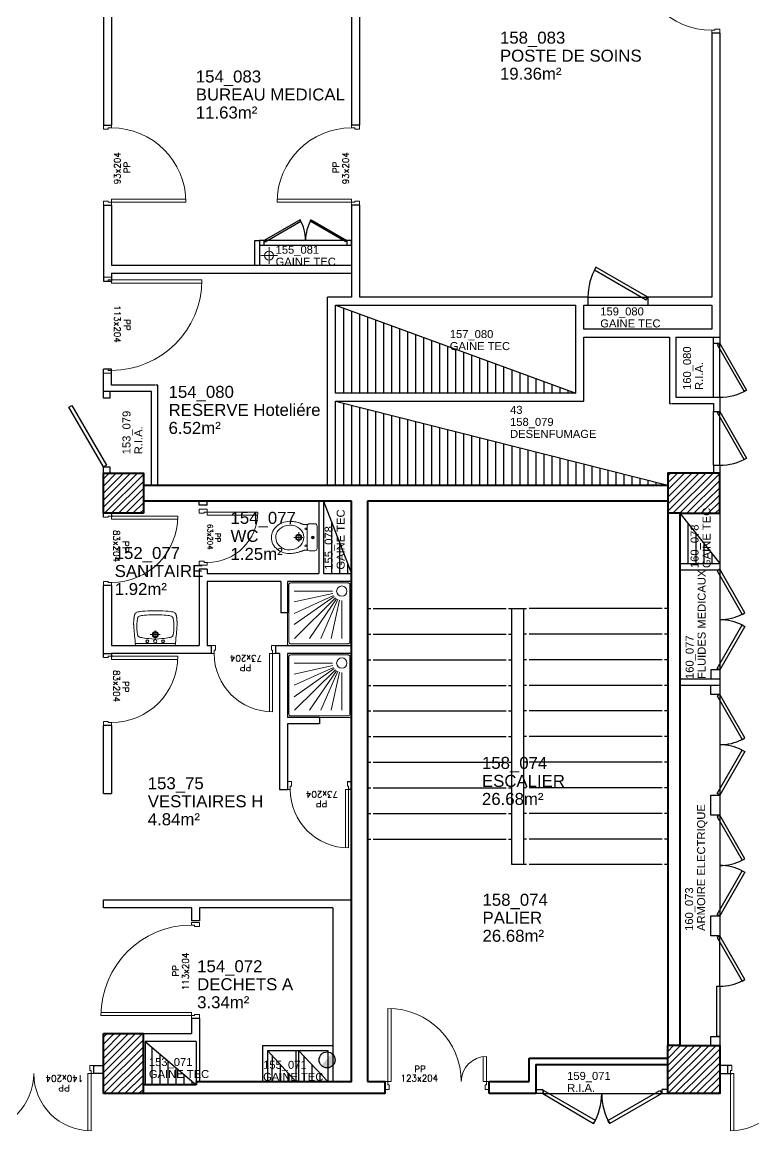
# Model space of a CAD drawing. Header units: millimetres. Extents: x -11 to 211, y -5 to 120.
# Drawn here: x 151.33 to 160.48, y 70.18 to 84.03 of the extents above; entities that cross this region are included whole.
import ezdxf
from ezdxf.enums import TextEntityAlignment as Align

# ---------------------------------------------------------------- set-up
doc = ezdxf.new("R2010")
doc.units = ezdxf.units.MM
doc.header["$LTSCALE"] = 0.1
doc.header["$MEASUREMENT"] = 0
doc.linetypes.add('CONTINU', pattern=[0])
doc.layers.get('0').update_dxf_attribs({"linetype": 'CONTINUOUS'})
for name, color, linetype in [('011 S1', 1, 'CONTINUOUS'), ('150 Chute Eaux Usées -Eaux Vannes', 7, 'CONTINUOUS'), ('A_ACCÈS', 7, 'CONTINUOUS'), ('A_AGENC', 204, 'CONTINUOUS'), ('A_EQMP', 142, 'CONTINUOUS'), ('A_Etiqu_Gaine', 8, 'CONTINUOUS'), ('A_Etiqu_Gaine_ancien', 8, 'CONTINUOUS'), ('A_Etiqu_Gaine_code', 8, 'CONTINUOUS'), ('A_Etiqu_Local', 8, 'CONTINUOUS'), ('A_HACH_STRUC', 7, 'CONTINUOUS'), ('A_MUR_CLOIS', 7, 'CONTINU')]:
    doc.layers.add(name, color=color, linetype=linetype)
for name, color, linetype, lineweight in [('A_MURS_STRU', 7, 'CONTINU', 40), ('A_PORTE', 8, 'CONTINU', 0), ('A_SANI', 5, 'CONTINU', 0)]:
    doc.layers.add(name, color=color, linetype=linetype, lineweight=lineweight)
doc.styles.add('Attribut', font='arial.ttf')
doc.styles.add('ROMANS8', font='romans8', dxfattribs={"height": 10})

# ---------------------------------------------------------------- blocks, each defined once
blk = doc.blocks.new('A_Etiqu_Local')
at = {"style": 'Attribut', "flags": 1}
for tag, p in [('CODE_HOPITAL', (-0.446, 1.632)), ('CODE_SITE', (-0.446, 1.407)), ('CODE_BATIMENT', (-0.446, 1.182)), ('CODE_SECTEUR', (-0.446, 0.957)), ('CODE_ETAGE', (-0.446, 0.732)), ('NOM_NORMALISE', (-0.446, -0.843)), ('SECTEUR_ACTIVITE', (-0.446, -1.068)), ('SOUS_SECTEUR_ACTIVITE', (-0.446, -1.293)), ('VOLUME', (-0.446, -1.518)), ('SERVICE', (-0.446, -1.743)), ('CODE_UG', (-0.446, -1.968)), ('CODE_UA', (-0.446, -2.193)), ('CODE_POLE', (-0.446, -2.418)), ('OCCUPANT_EXTERNE', (-0.446, -2.643)), ('DISPONIBILITE', (-0.446, -2.868)), ('ACCES_HANDICAPES', (-0.446, -3.093)), ('NATURE_SOL', (-0.446, -3.318)), ('RISQUE_LABORATOIRE', (-0.446, -3.543)), ('AMIANTE', (-0.446, -3.768))]:
    blk.add_attdef(tag, p, '', height=0.15, dxfattribs=at)
at = {"layer": 'A_Etiqu_Local', "style": 'Attribut'}
for tag, p in [('CODE_PIECE', (-0.446, 0.282)), ('NOM_USAGE', (-0.446, 0.057)), ('SURFACE', (-0.446, -0.168))]:
    blk.add_attdef(tag, p, '', height=0.15, dxfattribs=at)
blk = doc.blocks.new('A_Etiqu_Gaine')
at = {"style": 'Attribut', "flags": 1}
for tag, p in [('CODE_HOPITAL', (-0.432, 0.865)), ('CODE_SITE', (-0.432, 0.715)), ('CODE_BATIMENT', (-0.432, 0.565)), ('CODE_SECTEUR', (-0.432, 0.415)), ('CODE_ETAGE', (-0.432, 0.265)), ('NOM_NORMALISE', (-0.432, -0.335)), ('SECTEUR_ACTIVITE', (-0.432, -0.485)), ('SOUS_SECTEUR_ACTIVITE', (-0.432, -0.635)), ('SURFACE', (-0.432, -0.785)), ('CODE_UG', (-0.432, -0.935)), ('CODE_POLE', (-0.432, -1.085)), ('AMIANTE', (-0.432, -1.235))]:
    blk.add_attdef(tag, p, '', height=0.1, dxfattribs=at)
at = {"layer": 'A_Etiqu_Gaine', "style": 'Attribut'}
blk.add_attdef('NOM_USAGE', (-0.432, -0.185), '', height=0.1, dxfattribs=at)
at = {"layer": 'A_Etiqu_Gaine_ancien', "style": 'Attribut'}
blk.add_attdef('CODE_PIECE_ANCIEN', (-0.432, 0.115), '', height=0.1, dxfattribs=at)
at = {"layer": 'A_Etiqu_Gaine_code', "style": 'Attribut'}
blk.add_attdef('CODE_PIECE', (-0.432, -0.035), '', height=0.1, dxfattribs=at)
blk = doc.blocks.new('BROCA3-G161')
at = {"layer": 'A_SANI', "linetype": 'Continuous'}
for points in [[(8.05018, 30.879095), (8.006218, 30.882061), (7.968984, 30.88499), (7.937865, 30.887901), (7.912252, 30.890812), (7.891534, 30.893743), (7.875098, 30.896712), (7.862335, 30.89974), (7.852633, 30.902845), (7.845381, 30.906046), (7.839968, 30.909362), (7.839968, 30.909362), (7.837767, 30.911074), (7.835843, 30.912845), (7.834166, 30.914704), (7.832704, 30.916678), (7.831427, 30.918792), (7.830305, 30.921073), (7.829308, 30.92355), (7.828404, 30.926248), (7.827564, 30.929194), (7.826757, 30.932415), (7.826757, 30.932415), (7.825166, 30.939728), (7.82361, 30.948098), (7.822114, 30.957372), (7.820703, 30.967399), (7.819402, 30.978027), (7.818236, 30.989105), (7.817228, 31.00048), (7.816405, 31.012003), (7.81579, 31.02352), (7.815409, 31.03488)], [(8.046824, 30.879095), (8.090782, 30.882061), (8.128014, 30.88499), (8.159131, 30.887901), (8.184743, 30.890812), (8.205462, 30.893743), (8.221898, 30.896712), (8.234662, 30.89974), (8.244365, 30.902845), (8.251617, 30.906046), (8.257031, 30.909362), (8.257031, 30.909362), (8.259231, 30.911074), (8.261154, 30.912845), (8.262831, 30.914704), (8.264293, 30.916678), (8.265569, 30.918792), (8.26669, 30.921073), (8.267687, 30.92355), (8.26859, 30.926248), (8.269429, 30.929194), (8.270236, 30.932415), (8.270236, 30.932415), (8.271826, 30.939726), (8.273381, 30.948081), (8.274875, 30.957313), (8.276283, 30.967259), (8.277581, 30.977754), (8.278743, 30.988633), (8.279745, 30.999732), (8.280561, 31.010885), (8.281165, 31.021929), (8.281534, 31.032698)]]:
    blk.add_lwpolyline(points, dxfattribs=at)
blk = doc.blocks.new('BROCA3-G162')
at = {"layer": 'A_SANI', "linetype": 'Continuous'}
for points in [[(8.05018, 31.181126), (8.006218, 31.180733), (7.968984, 31.179865), (7.937865, 31.178559), (7.912252, 31.176854), (7.891534, 31.174787), (7.875098, 31.172396), (7.862335, 31.169719), (7.852633, 31.166794), (7.845381, 31.163659), (7.839968, 31.160352), (7.839968, 31.160352), (7.837767, 31.158641), (7.835843, 31.156869), (7.834166, 31.155011), (7.832704, 31.153038), (7.831427, 31.150924), (7.830305, 31.148642), (7.829308, 31.146166), (7.828404, 31.143469), (7.827564, 31.140523), (7.826757, 31.137302), (7.826757, 31.137302), (7.825166, 31.129988), (7.82361, 31.121619), (7.822114, 31.112344), (7.820703, 31.102317), (7.819402, 31.091688), (7.818236, 31.08061), (7.817228, 31.069234), (7.816405, 31.057711), (7.81579, 31.046194), (7.815409, 31.034834)], [(8.046824, 31.181126), (8.090782, 31.180733), (8.128014, 31.179865), (8.159131, 31.178559), (8.184743, 31.176854), (8.205462, 31.174787), (8.221898, 31.172396), (8.234662, 31.169719), (8.244365, 31.166794), (8.251617, 31.163659), (8.257031, 31.160352), (8.257031, 31.160352), (8.259231, 31.158641), (8.261154, 31.156869), (8.262831, 31.155011), (8.264293, 31.153038), (8.265569, 31.150924), (8.26669, 31.148642), (8.267687, 31.146166), (8.26859, 31.143469), (8.269429, 31.140523), (8.270236, 31.137302), (8.270236, 31.137302), (8.271826, 31.129991), (8.273381, 31.121636), (8.274875, 31.112403), (8.276283, 31.102457), (8.277581, 31.091961), (8.278743, 31.081081), (8.279745, 31.069982), (8.280561, 31.058829), (8.281165, 31.047785), (8.281534, 31.037016)]]:
    blk.add_lwpolyline(points, dxfattribs=at)
blk = doc.blocks.new('BROCA3-G160')
at = {"layer": '011 S1'}
for name in ['BROCA3-G162', 'BROCA3-G161']:
    blk.add_blockref(name, (0, 0), dxfattribs=at)
blk = doc.blocks.new('BATI-10')
for p, q in [((0, 0.1), (0, 0)), ((0, 0.1), (0.035, 0.1)), ((0, 0), (0.05, 0)), ((0.035, 0.1), (0.035, 0.06)), ((0.035, 0.06), (0.05, 0.06)), ((0.05, 0.06), (0.05, 0))]:
    blk.add_line(p, q)
blk = doc.blocks.new('P90bt10')
for p, q in [((0.035, 1.03), (0.035, 0.1)), ((0.075, 1.029), (0.075, 0.1)), ((0.035, 0.1), (0.075, 0.1))]:
    blk.add_line(p, q)
blk.add_arc((0.035, 0.1), 0.93, 0, 90)
blk.add_blockref('BATI-10', (0, 0))
at = {"xscale": -1}
blk.add_blockref('BATI-10', (1, 0), dxfattribs=at)
at = {"style": 'ROMANS8'}
for tag, p in [('DEF', (0.47, 0.256)), ('DIM', (0.461, 0.134))]:
    blk.add_attdef(tag, text='', height=0.08, dxfattribs=at).set_placement(p, align=Align.CENTER)
blk = doc.blocks.new('P110bt10')
for p, q in [((0.035, 1.23), (0.035, 0.1)), ((0.075, 1.229), (0.075, 0.1)), ((0.035, 0.1), (0.075, 0.1))]:
    blk.add_line(p, q)
blk.add_arc((0.035, 0.1), 1.13, 0, 90)
blk.add_blockref('BATI-10', (0, 0))
at = {"xscale": -1}
blk.add_blockref('BATI-10', (1.2, 0), dxfattribs=at)
at = {"style": 'ROMANS8'}
for tag, p in [('DEF', (0.595, 0.256)), ('DIM', (0.586, 0.134))]:
    blk.add_attdef(tag, text='', height=0.08, dxfattribs=at).set_placement(p, align=Align.CENTER)
blk = doc.blocks.new('P80bt10')
for p, q in [((0.035, 0.93), (0.035, 0.1)), ((0.075, 0.929), (0.075, 0.1)), ((0, 0.1), (0, 0)), ((0, 0.1), (0.035, 0.1)), ((0, 0), (0.05, 0)), ((0.035, 0.1), (0.075, 0.1)), ((0.035, 0.1), (0.035, 0.06)), ((0.035, 0.06), (0.05, 0.06)), ((0.05, 0.06), (0.05, 0)), ((0.865, 0.06), (0.85, 0.06)), ((0.85, 0.06), (0.85, 0)), ((0.9, 0), (0.85, 0)), ((0.865, 0.1), (0.865, 0.06)), ((0.9, 0.1), (0.865, 0.1)), ((0.9, 0.1), (0.9, 0))]:
    blk.add_line(p, q)
blk.add_arc((0.035, 0.1), 0.83, 0, 90)
at = {"style": 'ROMANS8'}
for tag, p in [('DEF', (0.416, 0.239)), ('DIM', (0.409, 0.124))]:
    blk.add_attdef(tag, text='', height=0.08, dxfattribs=at).set_placement(p, align=Align.CENTER)
blk = doc.blocks.new('P70bt10')
for p, q in [((0.035, 0.83), (0.035, 0.1)), ((0.075, 0.829), (0.075, 0.1)), ((0, 0.1), (0, 0)), ((0, 0.1), (0.035, 0.1)), ((0, 0), (0.05, 0)), ((0.035, 0.1), (0.075, 0.1)), ((0.035, 0.1), (0.035, 0.06)), ((0.035, 0.06), (0.05, 0.06)), ((0.05, 0.06), (0.05, 0)), ((0.75, 0.06), (0.75, 0)), ((0.765, 0.06), (0.75, 0.06)), ((0.8, 0), (0.75, 0)), ((0.8, 0.1), (0.765, 0.1)), ((0.765, 0.1), (0.765, 0.06)), ((0.8, 0.1), (0.8, 0))]:
    blk.add_line(p, q)
blk.add_arc((0.035, 0.1), 0.73, 0, 90)
at = {"style": 'ROMANS8'}
for tag, p in [('DEF', (0.372, 0.239)), ('DIM', (0.367, 0.122))]:
    blk.add_attdef(tag, text='', height=0.08, dxfattribs=at).set_placement(p, align=Align.CENTER)
blk = doc.blocks.new('P60bt10')
for p, q in [((0.035, 0.73), (0.035, 0.1)), ((0.075, 0.729), (0.075, 0.1)), ((0.035, 0.1), (0, 0.1)), ((0, 0), (0, 0.1)), ((0.05, 0), (0, 0)), ((0.035, 0.1), (0.075, 0.1)), ((0.035, 0.06), (0.035, 0.1)), ((0.05, 0.06), (0.035, 0.06)), ((0.05, 0), (0.05, 0.06)), ((0.65, 0), (0.65, 0.06)), ((0.65, 0.06), (0.665, 0.06)), ((0.65, 0), (0.7, 0)), ((0.665, 0.1), (0.7, 0.1)), ((0.665, 0.06), (0.665, 0.1)), ((0.7, 0), (0.7, 0.1))]:
    blk.add_line(p, q)
blk.add_arc((0.035, 0.1), 0.63, 0, 90)
at = {"style": 'ROMANS8'}
for tag, p in [('DIM', (0.343, 0.103)), ('DEF', (0.355, 0.199))]:
    blk.add_attdef(tag, text='', height=0.064, dxfattribs=at).set_placement(p, align=Align.CENTER)
blk = doc.blocks.new('P140bt10')
for p, q in [((0.035, 0.815), (0.035, 0.1)), ((0.075, 0.814), (0.075, 0.1)), ((1.425, 0.814), (1.425, 0.1)), ((1.465, 0.815), (1.465, 0.1)), ((0, 0.1), (0, 0)), ((0, 0.1), (0.035, 0.1)), ((0, 0), (0.05, 0)), ((0.035, 0.1), (0.075, 0.1)), ((0.035, 0.1), (0.035, 0.06)), ((0.035, 0.06), (0.05, 0.06)), ((0.05, 0.06), (0.05, 0)), ((1.465, 0.1), (1.425, 0.1)), ((1.465, 0.06), (1.45, 0.06)), ((1.45, 0.06), (1.45, 0)), ((1.5, 0), (1.45, 0)), ((1.465, 0.1), (1.465, 0.06)), ((1.5, 0.1), (1.465, 0.1)), ((1.5, 0.1), (1.5, 0))]:
    blk.add_line(p, q)
for centre, start, end in [((0.035, 0.1), 0, 90), ((1.465, 0.1), 90, 180)]:
    blk.add_arc(centre, 0.715, start, end)
at = {"style": 'ROMANS8'}
for tag, p in [('DEF', (0.372, 0.239)), ('DIM', (0.367, 0.122))]:
    blk.add_attdef(tag, text='', height=0.08, dxfattribs=at).set_placement(p, align=Align.CENTER)
blk = doc.blocks.new('P120-90bt10')
for p, q in [((0.035, 1.015), (0.035, 0.1)), ((0.075, 1.014), (0.075, 0.1)), ((1.225, 0.412), (1.225, 0.1)), ((1.265, 0.415), (1.265, 0.1)), ((0, 0.1), (0, 0)), ((0, 0.1), (0.035, 0.1)), ((0, 0), (0.05, 0)), ((0.035, 0.1), (0.075, 0.1)), ((0.035, 0.1), (0.035, 0.06)), ((0.035, 0.06), (0.05, 0.06)), ((0.05, 0.06), (0.05, 0)), ((1.225, 0.1), (1.265, 0.1)), ((1.25, 0.06), (1.25, 0)), ((1.265, 0.06), (1.25, 0.06)), ((1.3, 0), (1.25, 0)), ((1.3, 0.1), (1.265, 0.1)), ((1.265, 0.1), (1.265, 0.06)), ((1.3, 0.1), (1.3, 0))]:
    blk.add_line(p, q)
for centre, radius, start, end in [((0.035, 0.1), 0.915, 0, 90), ((1.265, 0.1), 0.315, 90, 180)]:
    blk.add_arc(centre, radius, start, end)
at = {"style": 'ROMANS8'}
for tag, p in [('DEF', (0.435, 0.217)), ('DIM', (0.427, 0.103))]:
    blk.add_attdef(tag, text='', height=0.08, dxfattribs=at).set_placement(p, align=Align.CENTER)

msp = doc.modelspace()

# ---------------------------------------------------------------- hatches: boundary and pattern name
at = {"layer": '150 Chute Eaux Usées -Eaux Vannes', "linetype": 'Continuous'}
msp.add_hatch(color=8, dxfattribs=at).paths.add_polyline_path([(155.073, 70.998, 0.673684), (155.244, 71.067, 0.229561), (155.206, 71.146)])
at = {"layer": 'A_HACH_STRUC'}
h = msp.add_hatch(dxfattribs=at)
h.set_pattern_fill('ANSI31', color=8, scale=0.5, angle=359.76959, style=0)
h.paths.add_polyline_path([(160.05, 113.896), (159.55, 113.896), (159.55, 114.396), (160.05, 114.396)])
h.paths.add_polyline_path([(159.3, 106.696), (159.3, 107.196), (160.05, 107.196), (160.05, 106.696)])
h.paths.add_polyline_path([(167.25, 106.696), (166.75, 106.696), (166.75, 107.196), (167.25, 107.196)])
h.paths.add_polyline_path([(152.85, 77.896), (152.35, 77.896), (152.35, 78.396), (152.85, 78.396)])
h.paths.add_polyline_path([(159.55, 77.896), (159.4, 77.896), (159.4, 78.396), (160.05, 78.396), (160.05, 77.896)], flags=16)
h.paths.add_polyline_path([(174.45, 107.196), (174.45, 106.696), (173.95, 106.696), (173.95, 107.196)])
h.paths.add_polyline_path([(174.45, 99.996), (173.95, 99.996), (173.95, 99.496), (174.45, 99.496)])
h.paths.add_polyline_path([(159.45, 92.396), (159.45, 92.646), (160.2, 92.646), (160.2, 92.396)], flags=17)
h.paths.add_polyline_path([(159.45, 92.396), (159.45, 92.646)], flags=16)
h.paths.add_polyline_path([(159.45, 92.946), (159.45, 92.696)], flags=16)
h.paths.add_polyline_path([(159.45, 92.946), (159.45, 92.696), (160.2, 92.696), (160.2, 92.946)], flags=17)
h.paths.add_polyline_path([(160.05, 85.596), (160.05, 85.096), (159.55, 85.096), (159.55, 85.596)], flags=17)
h.paths.add_polyline_path([(152.85, 85.596), (152.85, 85.096), (152.35, 85.096), (152.35, 85.596)])
h.paths.add_polyline_path([(146, 85.596), (146, 85.096), (145.5, 85.096), (145.5, 85.596)])
h.paths.add_polyline_path([(146, 78.396), (146, 77.896), (145.5, 77.896), (145.5, 78.396)])
edge = h.paths.add_edge_path()
edge.add_line((166.375, 85.397), (166.375, 85.296))
edge.add_line((166.375, 78.197), (166.375, 78.096))
edge.add_line((167.1, 85.222), (167.1, 85.471))
edge.add_line((166.875, 85.096), (166.875, 85.222))
edge.add_line((167.1, 85.222), (166.875, 85.222))
edge.add_line((167.1, 85.471), (166.875, 85.471))
edge.add_line((166.875, 85.596), (166.875, 85.471))
edge.add_line((166.875, 85.096), (166.375, 85.096))
edge.add_line((166.375, 85.096), (166.375, 85.296))
edge.add_line((166.375, 85.397), (166.375, 85.596))
edge.add_line((166.375, 85.596), (166.875, 85.596))
edge.add_line((152.375, 99.622), (152.375, 99.871))
edge.add_line((152.375, 99.622), (152.6, 99.622))
edge.add_line((152.375, 99.871), (152.6, 99.871))
edge.add_line((152.6, 99.996), (152.6, 99.871))
edge.add_line((153.1, 99.796), (153.1, 99.996))
edge.add_line((153.1, 99.996), (152.6, 99.996))
edge.add_line((152.6, 99.496), (152.6, 99.622))
edge.add_line((152.6, 99.496), (153.1, 99.496))
edge.add_line((153.1, 99.496), (153.1, 99.796))
edge.add_line((167.1, 78.022), (167.1, 78.271))
edge.add_line((166.875, 77.896), (166.875, 78.022))
edge.add_line((167.1, 78.022), (166.875, 78.022))
edge.add_line((167.1, 78.271), (166.875, 78.271))
edge.add_line((166.875, 78.396), (166.875, 78.271))
edge.add_line((166.875, 77.896), (166.375, 77.896))
edge.add_line((166.375, 77.896), (166.375, 78.096))
edge.add_line((166.375, 78.197), (166.375, 78.396))
edge.add_line((166.375, 78.396), (166.875, 78.396))
h = msp.add_hatch(dxfattribs=at)
h.set_pattern_fill('ANSI31', color=8, scale=0.5, angle=359.7696, style=0)
h.set_pattern_definition([(44.7696, (152.349856, 70.64618), (-0.044016, 0.0443715), [])])
h.paths.add_polyline_path([(152.85, 71.396), (152.35, 71.396), (152.35, 70.646), (152.85, 70.646)])
h = msp.add_hatch(dxfattribs=at)
h.set_pattern_fill('ANSI31', color=8, scale=0.5, angle=359.7696, style=0)
h.set_pattern_definition([(44.7696, (159.399874, 70.64618), (-0.044016, 0.0443715), [])])
h.paths.add_polyline_path([(160.05, 71.246), (159.937, 71.246), (159.55, 71.246), (159.4, 71.246), (159.4, 71.074), (159.4, 70.696), (159.4, 70.696), (159.4, 70.646), (160.05, 70.646)])

# ---------------------------------------------------------------- linework, layer by layer
at = {"layer": '150 Chute Eaux Usées -Eaux Vannes', "color": 8, "linetype": 'Continuous'}
msp.add_circle((155.144, 71.067), 0.1, dxfattribs=at)
at = {"layer": 'A_ACCÈS', "color": 8, "linetype": 'Continuous'}
for p, q in [((155.65, 76.706), (155.69, 76.706)), ((155.72, 76.706), (157.382, 76.706)), ((157.412, 76.706), (157.637, 76.706)), ((159.33, 76.706), (157.667, 76.706)), ((159.4, 76.706), (159.36, 76.706)), ((155.65, 76.386), (155.69, 76.386)), ((155.72, 76.386), (157.382, 76.386)), ((157.412, 76.386), (157.452, 76.386)), ((157.637, 76.386), (157.597, 76.386)), ((159.33, 76.386), (157.667, 76.386)), ((159.4, 76.386), (159.36, 76.386)), ((155.65, 76.066), (155.69, 76.066)), ((155.72, 76.066), (157.382, 76.066)), ((157.412, 76.066), (157.452, 76.066)), ((157.637, 76.066), (157.597, 76.066)), ((159.33, 76.066), (157.667, 76.066)), ((159.4, 76.066), (159.36, 76.066)), ((155.65, 75.746), (155.69, 75.746)), ((155.72, 75.746), (157.382, 75.746)), ((157.412, 75.746), (157.452, 75.746)), ((157.637, 75.746), (157.597, 75.746)), ((159.33, 75.746), (157.667, 75.746)), ((159.4, 75.746), (159.36, 75.746)), ((155.652, 75.427), (155.69, 75.427)), ((155.72, 75.427), (157.382, 75.427)), ((157.412, 75.427), (157.452, 75.427)), ((157.637, 75.427), (157.597, 75.427)), ((159.33, 75.427), (157.667, 75.427)), ((159.4, 75.427), (159.36, 75.427)), ((155.65, 75.107), (155.69, 75.107)), ((155.72, 75.107), (157.382, 75.107)), ((157.412, 75.107), (157.452, 75.107)), ((157.637, 75.107), (157.597, 75.107)), ((159.33, 75.107), (157.667, 75.107)), ((159.4, 75.107), (159.36, 75.107)), ((155.65, 74.787), (155.69, 74.787)), ((155.72, 74.787), (157.382, 74.787)), ((157.412, 74.787), (157.452, 74.787)), ((157.637, 74.787), (157.597, 74.787)), ((159.33, 74.787), (157.667, 74.787)), ((159.4, 74.787), (159.36, 74.787)), ((155.65, 74.467), (155.69, 74.467)), ((155.72, 74.467), (157.382, 74.467)), ((157.412, 74.467), (157.452, 74.467)), ((157.637, 74.467), (157.597, 74.467)), ((159.33, 74.467), (157.667, 74.467)), ((159.4, 74.467), (159.36, 74.467)), ((155.65, 74.147), (155.69, 74.147)), ((155.72, 74.147), (157.382, 74.147)), ((157.412, 74.147), (157.452, 74.147)), ((157.637, 74.147), (157.597, 74.147)), ((159.33, 74.147), (157.667, 74.147)), ((159.4, 74.147), (159.36, 74.147)), ((155.65, 73.827), (155.69, 73.827)), ((155.72, 73.827), (157.382, 73.827)), ((157.412, 73.827), (157.452, 73.827)), ((157.637, 73.827), (157.597, 73.827)), ((159.33, 73.827), (157.667, 73.827)), ((159.4, 73.827), (159.36, 73.827)), ((157.637, 73.507), (157.452, 73.507)), ((159.33, 73.507), (157.667, 73.507)), ((159.4, 73.507), (159.36, 73.507))]:
    msp.add_line(p, q, dxfattribs=at)
for points in [[(157.452, 73.507), (157.452, 76.706)], [(157.597, 76.706), (157.597, 73.507)]]:
    msp.add_lwpolyline(points, dxfattribs=at)
at = {"layer": 'A_AGENC', "color": 8, "linetype": 'Continuous'}
for p, q in [((155.391, 81.305), (154.359, 81.305)), ((154.359, 81.246), (155.391, 81.246)), ((158.4, 80.596), (159.15, 80.596)), ((158.4, 80.496), (159.15, 80.496)), ((159.97, 79.347), (159.97, 80.016)), ((160.05, 79.347), (160.05, 80.016)), ((159.97, 78.497), (159.97, 79.166)), ((160.05, 78.497), (160.05, 79.166)), ((160.05, 77.896), (160.05, 77.267)), ((160.05, 77.196), (160.05, 75.939)), ((160.05, 75.633), (160.05, 74.376)), ((160.05, 74.125), (160.05, 72.868)), ((160.05, 71.988), (160.05, 72.616)), ((157.84, 70.646), (159.325, 70.646))]:
    msp.add_line(p, q, dxfattribs=at)
for points in [[(154.37, 81.286), (154.817, 81.544), (154.806, 81.564), (154.359, 81.305)], [(155.38, 81.286), (154.933, 81.544), (154.944, 81.564), (155.391, 81.305)], [(159.15, 80.596), (158.503, 80.97), (158.484, 80.937), (159.131, 80.564)], [(160.05, 80.016), (160.385, 79.436), (160.356, 79.42), (160.021, 79.999)], [(152.35, 78.476), (151.919, 79.222), (151.956, 79.244), (152.387, 78.498)], [(160.05, 79.166), (160.385, 78.586), (160.356, 78.57), (160.021, 79.149)], [(160.05, 77.196), (160.017, 77.177), (160.331, 76.633), (160.364, 76.652)], [(160.05, 75.939), (160.017, 75.958), (160.331, 76.502), (160.364, 76.483)], [(160.05, 75.633), (160.017, 75.614), (160.331, 75.07), (160.364, 75.089)], [(160.05, 74.376), (160.017, 74.395), (160.331, 74.939), (160.364, 74.92)], [(160.05, 74.125), (160.017, 74.106), (160.331, 73.561), (160.364, 73.58)], [(160.05, 72.868), (160.017, 72.886), (160.331, 73.431), (160.364, 73.412)], [(160.05, 72.616), (160.017, 72.597), (160.331, 72.053), (160.364, 72.072)], [(160.05, 71.359), (160.012, 71.359), (160.012, 71.988), (160.05, 71.988)], [(157.75, 70.646), (157.75, 70.696), (157.84, 70.696), (157.84, 70.646)], [(157.84, 70.646), (158.474, 70.271), (158.497, 70.31), (157.847, 70.685)], [(159.325, 70.646), (158.675, 70.271), (158.653, 70.31), (159.302, 70.685)], [(159.4, 70.646), (159.4, 70.696), (159.325, 70.696), (159.325, 70.646)]]:
    msp.add_lwpolyline(points, close=True, dxfattribs=at)
for centre, radius, start, end in [((154.359, 81.305), 0.516, 0, 30), ((155.391, 81.305), 0.516, 150, 180), ((159.15, 80.596), 0.747, 150, 180), ((160.05, 80.016), 0.67, 270, 300), ((160.05, 79.166), 0.67, 270, 300), ((160.05, 77.196), 0.628, 270, 296.5663), ((160.05, 75.939), 0.628, 63.4337, 90), ((160.05, 75.633), 0.628, 270, 296.5663), ((160.05, 74.376), 0.628, 63.4337, 90), ((160.05, 74.125), 0.628, 270, 296.5663), ((160.05, 72.868), 0.628, 63.4337, 90), ((160.05, 72.616), 0.628, 270, 296.5663), ((157.825, 70.646), 0.75, 330, 359.9209), ((159.325, 70.646), 0.75, 180, 210)]:
    msp.add_arc(centre, radius, start, end, dxfattribs=at)
at = {"layer": 'A_EQMP', "color": 8, "linetype": 'Continuous'}
for points in [[(154.55, 75.046), (154.55, 74.546)], [(155.45, 73.566), (155.45, 73.066)]]:
    msp.add_lwpolyline(points, dxfattribs=at)
at = {"layer": 'A_MUR_CLOIS', "color": 8, "linetype": 'Continuous'}
for p, q in [((152.35, 85.096), (152.35, 82.746)), ((152.45, 84.996), (152.45, 82.746)), ((155.45, 84.996), (155.45, 82.746)), ((155.55, 84.996), (155.55, 82.746)), ((159.95, 83.896), (159.95, 80.596)), ((160.05, 83.896), (159.95, 83.896)), ((152.35, 82.746), (152.45, 82.746)), ((155.55, 82.746), (155.45, 82.746)), ((152.35, 81.746), (152.35, 80.796)), ((152.35, 81.746), (152.45, 81.746)), ((152.45, 81.746), (152.45, 80.996)), ((155.45, 81.746), (155.45, 80.596)), ((155.55, 81.746), (155.45, 81.746)), ((155.55, 81.746), (155.55, 80.596)), ((152.45, 80.996), (155.45, 80.996)), ((152.45, 80.896), (152.45, 80.796)), ((152.45, 80.896), (155.45, 80.896)), ((152.35, 80.796), (152.45, 80.796)), ((155.15, 78.246), (155.15, 80.596)), ((155.45, 80.596), (155.15, 80.596)), ((155.25, 80.496), (158.25, 79.396)), ((155.25, 80.496), (158.25, 80.496)), ((155.25, 79.396), (155.25, 80.496)), ((158.4, 80.596), (155.55, 80.596)), ((158.25, 79.396), (158.25, 80.496)), ((158.35, 80.496), (158.4, 80.496)), ((158.35, 80.196), (158.35, 80.496)), ((158.4, 80.596), (158.4, 80.496)), ((159.15, 80.596), (159.15, 80.496)), ((159.95, 80.596), (159.15, 80.596)), ((159.15, 80.496), (159.95, 80.496)), ((159.95, 80.496), (159.95, 80.196)), ((155.35, 80.459), (155.35, 79.396)), ((155.45, 80.423), (155.45, 79.396)), ((155.55, 80.386), (155.55, 79.396)), ((155.65, 80.349), (155.65, 79.396)), ((155.75, 80.313), (155.75, 79.396)), ((155.85, 80.276), (155.85, 79.396)), ((155.95, 80.239), (155.95, 79.396)), ((156.05, 80.203), (156.05, 79.396)), ((159.95, 80.196), (158.35, 80.196)), ((156.15, 80.166), (156.15, 79.396)), ((156.25, 80.129), (156.25, 79.396)), ((156.35, 80.093), (156.35, 79.396)), ((156.45, 80.056), (156.45, 79.396)), ((158.35, 80.096), (159.42, 80.096)), ((158.35, 79.296), (158.35, 80.096)), ((159.42, 80.096), (159.42, 79.267)), ((159.5, 80.096), (159.5, 79.347)), ((159.5, 80.096), (160.05, 80.096)), ((156.55, 80.019), (156.55, 79.396)), ((156.65, 79.983), (156.65, 79.396)), ((156.75, 79.946), (156.75, 79.396)), ((156.85, 79.909), (156.85, 79.396)), ((156.95, 79.873), (156.95, 79.396)), ((157.05, 79.836), (157.05, 79.396)), ((157.15, 79.799), (157.15, 79.396)), ((152.45, 79.696), (152.35, 79.696)), ((152.45, 79.496), (152.45, 79.696)), ((157.25, 79.763), (157.25, 79.396)), ((157.35, 79.726), (157.35, 79.396)), ((157.45, 79.689), (157.45, 79.396)), ((157.55, 79.653), (157.55, 79.396)), ((157.65, 79.616), (157.65, 79.396)), ((157.75, 79.58), (157.75, 79.396)), ((157.85, 79.543), (157.85, 79.396)), ((157.95, 79.506), (157.95, 79.396)), ((152.95, 79.416), (152.35, 79.416)), ((152.996, 79.496), (152.45, 79.496)), ((152.95, 78.246), (152.95, 79.416)), ((153.03, 79.496), (153.003, 79.496)), ((153.03, 78.246), (153.03, 79.496)), ((158.25, 79.396), (155.25, 79.396)), ((158.05, 79.47), (158.05, 79.396)), ((158.15, 79.433), (158.15, 79.396)), ((155.25, 79.296), (159.4, 78.246)), ((155.25, 79.296), (158.35, 79.296)), ((155.25, 78.246), (155.25, 79.296)), ((155.35, 79.271), (155.35, 78.246)), ((155.45, 79.246), (155.45, 78.246)), ((159.42, 79.267), (159.447, 79.267)), ((159.453, 79.267), (159.97, 79.267)), ((159.5, 79.347), (160.05, 79.347)), ((159.97, 79.267), (159.97, 79.166)), ((160.05, 79.347), (160.05, 79.166)), ((155.55, 79.22), (155.55, 78.246)), ((155.65, 79.195), (155.65, 78.246)), ((155.75, 79.17), (155.75, 78.246)), ((155.85, 79.144), (155.85, 78.246)), ((155.95, 79.119), (155.95, 78.246)), ((156.05, 79.094), (156.05, 78.246)), ((159.97, 79.166), (160.05, 79.166)), ((156.15, 79.068), (156.15, 78.246)), ((156.25, 79.043), (156.25, 78.246)), ((156.35, 79.018), (156.35, 78.246)), ((156.45, 78.993), (156.45, 78.246)), ((156.55, 78.967), (156.55, 78.246)), ((156.65, 78.942), (156.65, 78.246)), ((156.75, 78.917), (156.75, 78.246)), ((156.85, 78.891), (156.85, 78.246)), ((156.95, 78.866), (156.95, 78.246)), ((157.05, 78.841), (157.05, 78.246)), ((157.15, 78.815), (157.15, 78.246)), ((157.25, 78.79), (157.25, 78.246)), ((157.35, 78.765), (157.35, 78.246)), ((157.45, 78.74), (157.45, 78.246)), ((157.55, 78.714), (157.55, 78.246)), ((157.65, 78.689), (157.65, 78.246)), ((157.75, 78.664), (157.75, 78.246)), ((157.85, 78.638), (157.85, 78.246)), ((157.95, 78.613), (157.95, 78.246)), ((158.05, 78.588), (158.05, 78.246)), ((158.15, 78.562), (158.15, 78.246)), ((158.25, 78.537), (158.25, 78.246)), ((158.35, 78.512), (158.35, 78.246)), ((158.45, 78.487), (158.45, 78.246)), ((158.55, 78.461), (158.55, 78.246)), ((158.65, 78.436), (158.65, 78.246)), ((158.75, 78.411), (158.75, 78.246)), ((159.97, 78.497), (159.97, 78.396)), ((159.97, 78.497), (160.05, 78.497)), ((160.05, 78.497), (160.05, 78.396)), ((158.85, 78.385), (158.85, 78.246)), ((158.95, 78.36), (158.95, 78.246)), ((159.05, 78.335), (159.05, 78.246)), ((159.15, 78.309), (159.15, 78.246)), ((159.25, 78.284), (159.25, 78.246)), ((153.548, 77.996), (153.548, 78.046)), ((153.648, 77.996), (153.548, 77.996)), ((153.648, 77.996), (153.648, 78.046)), ((155.04, 78.046), (155.04, 77.146)), ((155.1, 78.046), (155.1, 77.146)), ((155.1, 78.046), (155.45, 77.146)), ((152.35, 77.846), (152.35, 77.896)), ((152.45, 77.896), (152.45, 77.846)), ((159.55, 77.896), (160.05, 77.267)), ((155.2, 77.789), (155.2, 77.146)), ((159.65, 77.77), (159.65, 77.267)), ((159.75, 77.644), (159.75, 77.267)), ((155.3, 77.532), (155.3, 77.146)), ((159.85, 77.517), (159.85, 77.267)), ((159.95, 77.392), (159.95, 77.267)), ((153.648, 77.196), (153.548, 77.196)), ((153.548, 77.196), (153.548, 76.246)), ((153.648, 77.196), (153.648, 77.146)), ((153.648, 77.146), (155.04, 77.146)), ((155.1, 77.146), (155.45, 77.146)), ((155.4, 77.271), (155.4, 77.146)), ((160.05, 77.267), (160.05, 77.187)), ((153.648, 77.046), (153.648, 76.246)), ((154.568, 77.046), (153.648, 77.046)), ((154.568, 77.046), (154.568, 76.652)), ((155.45, 77.046), (154.648, 77.046)), ((154.648, 77.04), (154.648, 76.652)), ((152.45, 76.996), (152.35, 76.996)), ((152.35, 76.096), (152.35, 76.996)), ((152.45, 76.996), (152.45, 76.246)), ((154.648, 76.652), (154.568, 76.652)), ((152.45, 76.246), (153.548, 76.246)), ((153.648, 76.246), (153.698, 76.246)), ((153.698, 76.246), (153.698, 76.146)), ((154.498, 76.246), (154.498, 76.146)), ((154.498, 76.246), (155.45, 76.246)), ((152.35, 76.146), (152.45, 76.146)), ((152.45, 76.146), (152.45, 76.096)), ((153.698, 76.146), (152.45, 76.146)), ((154.548, 76.146), (154.498, 76.146)), ((154.548, 76.146), (154.548, 74.446)), ((155.45, 76.146), (154.648, 76.146)), ((154.648, 76.146), (154.648, 75.347)), ((155.049, 75.347), (154.648, 75.347)), ((155.049, 75.347), (155.049, 75.267)), ((152.45, 75.246), (152.35, 75.246)), ((152.35, 74.396), (152.35, 75.246)), ((152.45, 75.246), (152.45, 74.396)), ((155.049, 75.267), (154.648, 75.267)), ((154.648, 75.267), (154.648, 74.446)), ((155.398, 74.546), (155.45, 74.546)), ((152.35, 74.396), (152.45, 74.396)), ((154.548, 74.446), (154.648, 74.446)), ((155.45, 74.446), (155.413, 74.446)), ((152.35, 72.966), (152.35, 73.066)), ((152.35, 73.066), (155.45, 73.066)), ((153.449, 72.966), (152.35, 72.966)), ((153.449, 72.966), (153.449, 72.806)), ((153.549, 72.966), (153.549, 72.806)), ((155.214, 72.966), (153.549, 72.966)), ((155.214, 72.966), (155.214, 70.796)), ((153.549, 72.806), (153.449, 72.806)), ((153.449, 71.586), (153.449, 71.396)), ((153.549, 71.586), (153.549, 70.796)), ((152.85, 71.396), (153.449, 71.396)), ((152.87, 71.296), (153.51, 70.756)), ((152.954, 71.225), (152.954, 70.756)), ((154.339, 71.246), (154.339, 70.796)), ((153.054, 71.141), (153.054, 70.756)), ((153.154, 71.056), (153.154, 70.756)), ((154.399, 71.186), (154.754, 70.796)), ((154.399, 71.186), (154.399, 70.796)), ((154.459, 71.121), (154.454, 70.796)), ((154.754, 71.186), (154.754, 70.796)), ((154.789, 71.186), (155.154, 70.796)), ((154.789, 71.186), (154.789, 70.796)), ((154.854, 71.117), (154.854, 70.796)), ((155.154, 71.186), (155.154, 70.796)), ((153.254, 70.972), (153.254, 70.756)), ((154.557, 71.013), (154.554, 70.796)), ((154.954, 71.01), (154.954, 70.796)), ((160.2, 70.997), (160.05, 70.997)), ((160.15, 70.897), (160.15, 70.997)), ((153.354, 70.888), (153.354, 70.756)), ((153.454, 70.803), (153.454, 70.756)), ((154.654, 70.903), (154.654, 70.796)), ((155.054, 70.903), (155.054, 70.796)), ((160.05, 70.897), (160.2, 70.897))]:
    msp.add_line(p, q, dxfattribs=at)
at = {"layer": 'A_MUR_CLOIS', "color": 8}
for p, q in [((153.549, 71.586), (153.449, 71.586)), ((153.51, 71.296), (152.87, 71.296)), ((152.87, 71.296), (152.87, 70.756)), ((153.51, 71.296), (153.51, 70.756)), ((153.51, 70.756), (152.87, 70.756))]:
    msp.add_line(p, q, dxfattribs=at)
at = {"layer": 'A_MUR_CLOIS', "color": 8, "linetype": 'Continuous'}
for points in [[(160.05, 83.896), (160.05, 80.016), (159.97, 80.016), (159.97, 80.096)], [(154.24, 80.996), (154.24, 81.305), (154.3, 81.305), (154.3, 80.996)], [(152.43, 79.416), (152.43, 79.336), (152.35, 79.336), (152.35, 79.696)], [(159.55, 77.267), (160.05, 77.267)], [(160.05, 77.187), (159.55, 77.187)], [(160.05, 75.939), (159.937, 75.939), (159.937, 75.826)], [(160.05, 75.939), (160.05, 75.633), (159.937, 75.633), (159.937, 75.746)], [(159.55, 75.826), (160.05, 75.826)], [(160.05, 75.746), (159.55, 75.746)], [(154.339, 71.246), (155.214, 71.246)], [(154.399, 71.186), (155.154, 71.186)]]:
    msp.add_lwpolyline(points, dxfattribs=at)
for points in [[(154.3, 81.305), (154.3, 81.246), (154.359, 81.246), (154.359, 81.305)], [(155.391, 81.305), (155.391, 81.246), (155.45, 81.246), (155.45, 81.305)], [(152.43, 78.476), (152.43, 78.396), (152.35, 78.396), (152.35, 78.476)], [(159.937, 74.376), (160.05, 74.376), (160.05, 74.125), (159.937, 74.125)], [(159.937, 72.868), (160.05, 72.868), (160.05, 72.616), (159.937, 72.616)], [(159.937, 71.359), (160.05, 71.359), (160.05, 71.246), (159.937, 71.246)], [(152.23, 70.897), (152.23, 70.997), (152.35, 70.997), (152.35, 70.897)]]:
    msp.add_lwpolyline(points, close=True, dxfattribs=at)
at = {"layer": 'A_MURS_STRU', "color": 8}
for p, q in [((152.85, 78.246), (152.85, 78.046)), ((159.55, 77.896), (159.4, 77.896)), ((159.55, 71.246), (159.4, 71.246)), ((159.4, 71.074), (159.4, 71.246)), ((153.51, 70.796), (153.51, 70.756)), ((153.51, 70.756), (152.85, 70.756))]:
    msp.add_line(p, q, dxfattribs=at)
at = {"layer": 'A_MURS_STRU', "color": 8, "linetype": 'Continuous'}
for p, q in [((159.4, 77.896), (159.4, 71.246)), ((159.55, 77.896), (159.55, 71.246)), ((152.35, 71.396), (152.85, 71.396)), ((152.35, 70.646), (152.35, 71.396)), ((152.85, 70.646), (152.85, 71.396)), ((157.67, 71.089), (159.4, 71.089)), ((157.67, 70.796), (157.67, 71.089)), ((157.75, 71.009), (159.4, 71.009)), ((157.75, 71.009), (157.75, 70.646)), ((155.87, 70.646), (155.87, 70.796)), ((157.17, 70.646), (157.17, 70.796)), ((152.85, 70.646), (152.35, 70.646)), ((157.75, 70.646), (157.17, 70.646))]:
    msp.add_line(p, q, dxfattribs=at)
msp.add_lwpolyline([(152.85, 77.896), (152.35, 77.896), (152.35, 78.396), (152.85, 78.396)], close=True, dxfattribs=at)
for points in [[(159.55, 77.896), (160.05, 77.896), (160.05, 78.396), (159.4, 78.396), (159.4, 77.896)], [(152.85, 78.246), (159.4, 78.246), (159.4, 78.046), (155.65, 78.046)], [(155.45, 78.046), (152.85, 78.046)], [(153.51, 70.796), (155.45, 70.796), (155.45, 78.046)], [(155.65, 78.046), (155.65, 70.796)], [(159.55, 71.246), (160.05, 71.246), (160.05, 70.646), (159.4, 70.646), (159.4, 71.074)], [(155.65, 70.796), (155.87, 70.796)], [(157.17, 70.796), (157.67, 70.796)], [(155.87, 70.646), (152.85, 70.646)]]:
    msp.add_lwpolyline(points, dxfattribs=at)
at = {"layer": 'A_PORTE', "color": 8, "linetype": 'Continuous'}
msp.add_line((153.549, 71.586), (153.469, 71.586), dxfattribs=at)
at = {"layer": 'A_SANI', "color": 8, "linetype": 'Continuous'}
for p, q in [((154.42, 81.221), (154.42, 81.011)), ((154.525, 81.116), (154.315, 81.116)), ((154.839, 77.594), (154.727, 77.594)), ((154.79, 77.662), (154.79, 77.54)), ((155.213, 76.924), (154.733, 76.924)), ((155.216, 76.895), (154.733, 76.788)), ((155.223, 76.87), (154.733, 76.646)), ((155.233, 76.856), (154.733, 76.505)), ((155.248, 76.841), (154.738, 76.334)), ((155.262, 76.827), (154.926, 76.334)), ((155.279, 76.822), (155.067, 76.334)), ((155.301, 76.812), (155.196, 76.334)), ((155.328, 76.807), (155.328, 76.334)), ((153.06, 76.38), (152.934, 76.38)), ((152.997, 76.431), (152.997, 76.329)), ((153.247, 76.271), (152.751, 76.271)), ((153.247, 76.246), (152.751, 76.246)), ((155.213, 76.025), (154.733, 76.025)), ((155.216, 75.995), (154.733, 75.888)), ((155.223, 75.971), (154.733, 75.747)), ((155.233, 75.956), (154.733, 75.605)), ((155.248, 75.942), (154.738, 75.435)), ((155.262, 75.927), (154.926, 75.435)), ((155.279, 75.922), (155.067, 75.435)), ((155.301, 75.912), (155.196, 75.435)), ((155.328, 75.908), (155.328, 75.435))]:
    msp.add_line(p, q, dxfattribs=at)
for points in [[(154.699, 77.795, 0.092603), (154.604, 77.785, 0.097518), (154.524, 77.742, 0.107322), (154.468, 77.673, 0.116228), (154.45, 77.593, 0.11669), (154.468, 77.512, 0.108258), (154.524, 77.444, 0.098236), (154.604, 77.402, 0.092772), (154.699, 77.393, 0.094013)], [(154.517, 77.532, 0.102556), (154.556, 77.481, 0.093461), (154.613, 77.449, 0.177237), (154.749, 77.452, 0.093461), (154.805, 77.486, 0.102556), (154.842, 77.539, 0.222732), (154.84, 77.655, 0.102556), (154.8, 77.706, 0.093461), (154.743, 77.738, 0.177132), (154.607, 77.735, 0.093461), (154.552, 77.701, 0.102556), (154.514, 77.649, 0.222887), (154.517, 77.532)], [(154.666, 76.246), (155.427, 76.246, 0.414214), (155.447, 76.266), (155.447, 77.026, 0.414214), (155.427, 77.046), (154.668, 77.046)], [(154.648, 76.266, 0.436589), (154.666, 76.246), (154.668, 76.246)], [(154.666, 75.347), (155.427, 75.347, 0.414214), (155.447, 75.367), (155.447, 76.126, 0.414214), (155.427, 76.146), (154.668, 76.146)], [(154.648, 75.367, 0.436589), (154.666, 75.347), (154.668, 75.347)]]:
    msp.add_lwpolyline(points, format="xyb", dxfattribs=at)
for points in [[(154.7, 77.794), (154.719, 77.792), (154.737, 77.79), (154.752, 77.788), (154.765, 77.785), (154.777, 77.782), (154.787, 77.779), (154.796, 77.776), (154.803, 77.773), (154.81, 77.771), (154.816, 77.768), (154.816, 77.768), (154.818, 77.767), (154.821, 77.766), (154.823, 77.765), (154.825, 77.764), (154.827, 77.764), (154.829, 77.763), (154.832, 77.762), (154.834, 77.761), (154.836, 77.761), (154.838, 77.76), (154.838, 77.76), (154.84, 77.76), (154.842, 77.759), (154.844, 77.759), (154.846, 77.758), (154.849, 77.758), (154.851, 77.758), (154.853, 77.757), (154.856, 77.757), (154.858, 77.757), (154.86, 77.756), (154.86, 77.756), (154.865, 77.756), (154.869, 77.756), (154.873, 77.755), (154.877, 77.755), (154.882, 77.755), (154.886, 77.755), (154.89, 77.755), (154.895, 77.755), (154.899, 77.755), (154.904, 77.755)], [(154.7, 77.393), (154.719, 77.396), (154.737, 77.399), (154.752, 77.402), (154.765, 77.405), (154.777, 77.408), (154.787, 77.41), (154.796, 77.413), (154.803, 77.415), (154.81, 77.417), (154.816, 77.419), (154.816, 77.419), (154.818, 77.42), (154.821, 77.421), (154.823, 77.422), (154.825, 77.423), (154.827, 77.424), (154.829, 77.425), (154.832, 77.425), (154.834, 77.426), (154.836, 77.427), (154.838, 77.428), (154.838, 77.428), (154.84, 77.428), (154.842, 77.429), (154.844, 77.43), (154.846, 77.43), (154.849, 77.431), (154.851, 77.432), (154.853, 77.432), (154.856, 77.433), (154.858, 77.434), (154.86, 77.434), (154.86, 77.434), (154.865, 77.435), (154.869, 77.436), (154.873, 77.436), (154.877, 77.437), (154.882, 77.437), (154.886, 77.437), (154.89, 77.437), (154.895, 77.437), (154.899, 77.437), (154.904, 77.437)], [(154.648, 77.026), (154.648, 76.263)], [(153.001, 76.678), (152.949, 76.677), (152.906, 76.676), (152.869, 76.674), (152.839, 76.672), (152.815, 76.669), (152.796, 76.666), (152.781, 76.663), (152.769, 76.659), (152.761, 76.655), (152.754, 76.65), (152.754, 76.65), (152.751, 76.648), (152.749, 76.645), (152.747, 76.643), (152.745, 76.64), (152.743, 76.637), (152.742, 76.633), (152.74, 76.63), (152.739, 76.626), (152.738, 76.621), (152.737, 76.616), (152.737, 76.616), (152.736, 76.611), (152.735, 76.605), (152.734, 76.599), (152.733, 76.593), (152.732, 76.587), (152.731, 76.58), (152.73, 76.574), (152.73, 76.567), (152.729, 76.561), (152.729, 76.554), (152.729, 76.554), (152.728, 76.549), (152.728, 76.543), (152.727, 76.537), (152.727, 76.532), (152.727, 76.526), (152.727, 76.52), (152.727, 76.514), (152.727, 76.508), (152.728, 76.501), (152.728, 76.494), (152.728, 76.494), (152.729, 76.477), (152.731, 76.459), (152.732, 76.438), (152.734, 76.415), (152.737, 76.391), (152.739, 76.365), (152.742, 76.337), (152.745, 76.308), (152.748, 76.278), (152.751, 76.246)], [(152.997, 76.678), (153.048, 76.677), (153.092, 76.676), (153.128, 76.674), (153.158, 76.672), (153.183, 76.669), (153.202, 76.666), (153.217, 76.663), (153.229, 76.659), (153.237, 76.655), (153.244, 76.65), (153.244, 76.65), (153.247, 76.648), (153.249, 76.645), (153.251, 76.643), (153.253, 76.64), (153.255, 76.637), (153.256, 76.633), (153.258, 76.63), (153.259, 76.626), (153.26, 76.621), (153.261, 76.616), (153.261, 76.616), (153.262, 76.611), (153.263, 76.605), (153.264, 76.599), (153.265, 76.593), (153.266, 76.587), (153.267, 76.58), (153.267, 76.574), (153.268, 76.567), (153.269, 76.561), (153.269, 76.554), (153.269, 76.554), (153.27, 76.549), (153.27, 76.543), (153.27, 76.537), (153.271, 76.532), (153.271, 76.526), (153.271, 76.52), (153.271, 76.514), (153.27, 76.508), (153.27, 76.501), (153.27, 76.494), (153.27, 76.494), (153.269, 76.477), (153.267, 76.459), (153.265, 76.438), (153.263, 76.415), (153.261, 76.391), (153.258, 76.365), (153.256, 76.337), (153.253, 76.308), (153.25, 76.278), (153.247, 76.246)]]:
    msp.add_lwpolyline(points, dxfattribs=at)
for points in [[(154.925, 77.765), (154.99, 77.765, -0.414214), (155.02, 77.735), (155.02, 77.458, -0.414214), (154.99, 77.428), (154.925, 77.428, -0.414214), (154.895, 77.458), (154.895, 77.735, -0.414214)], [(154.667, 77.006), (154.667, 76.286, 0.414214), (154.687, 76.266), (155.41, 76.266, 0.414214), (155.43, 76.286), (155.43, 77.006, 0.414214), (155.41, 77.026), (154.687, 77.026, 0.414214)], [(154.667, 76.107), (154.667, 75.386, 0.414214), (154.687, 75.366), (155.41, 75.366, 0.414214), (155.43, 75.386), (155.43, 76.107, 0.414214), (155.41, 76.127), (154.687, 76.127, 0.414214)]]:
    msp.add_lwpolyline(points, format="xyb", close=True, dxfattribs=at)
for centre, radius in [((154.42, 81.116), 0.0561), ((154.878, 77.701), 0.0105), ((154.79, 77.594), 0.0383), ((154.79, 77.594), 0.0276), ((154.964, 77.594), 0.0166), ((154.964, 77.594), 0.00963), ((154.964, 77.594), 0.000007), ((154.878, 77.491), 0.0105), ((155.328, 76.924), 0.0647), ((152.897, 76.298), 0.0189), ((152.897, 76.298), 0.0144), ((152.997, 76.38), 0.0387), ((152.997, 76.38), 0.0274), ((152.997, 76.298), 0.0204), ((153.096, 76.298), 0.0189), ((153.096, 76.298), 0.0144), ((155.328, 76.025), 0.0647)]:
    msp.add_circle(centre, radius, dxfattribs=at)
msp.add_arc((154.668, 76.126), 0.02, 89.9218, 179.9218, dxfattribs=at)

# ---------------------------------------------------------------- block references
at = {"layer": 'A_Etiqu_Gaine', "color": 8}
for p, values in [((154.933, 81.174), {'CODE_PIECE': '155_081', 'NOM_USAGE': 'GAINE TEC'}), ((158.989, 80.403), {'CODE_PIECE': '159_080', 'NOM_USAGE': 'GAINE TEC'}), ((157.109, 80.12), {'CODE_PIECE': '157_080', 'NOM_USAGE': 'GAINE TEC'}), ((157.862, 79.023), {'CODE_PIECE': '158_079', 'CODE_PIECE_ANCIEN': '43', 'NOM_USAGE': 'DESENFUMAGE'}), ((153.35, 71.026), {'CODE_PIECE': '153_071', 'NOM_USAGE': 'GAINE TEC'}), ((154.777, 70.991), {'CODE_PIECE': '155_071', 'NOM_USAGE': 'GAINE TEC'}), ((158.575, 70.853), {'CODE_PIECE': '159_071', 'NOM_USAGE': 'R.I.A.'})]:
    msp.add_blockref('A_Etiqu_Gaine', p, dxfattribs=at).add_auto_attribs(values)
at = {"layer": 'A_Etiqu_Gaine', "color": 8, "rotation": 90}
for p, values in [((159.656, 79.869), {'CODE_PIECE': '160_080', 'NOM_USAGE': 'R.I.A.'}), ((152.653, 79.065), {'CODE_PIECE': '153_079', 'NOM_USAGE': 'R.I.A.'}), ((155.179, 77.624), {'CODE_PIECE': '155_078', 'NOM_USAGE': 'GAINE TEC'}), ((159.75, 77.644), {'CODE_PIECE': '160_078', 'NOM_USAGE': 'GAINE TEC'}), ((159.688, 76.258), {'CODE_PIECE': '160_077', 'NOM_USAGE': 'FLUIDES MEDICAUX'}), ((159.682, 73.111), {'CODE_PIECE': '160_073', 'NOM_USAGE': 'ARMOIRE ELECTRIQUE'})]:
    msp.add_blockref('A_Etiqu_Gaine', p, dxfattribs=at).add_auto_attribs(values)
at = {"layer": 'A_Etiqu_Local', "color": 8}
ref = msp.add_blockref('A_Etiqu_Local', (157.75, 83.481), dxfattribs=at)
ref.add_attrib('CODE_PIECE', '158_083', (157.304, 83.763), dxfattribs={"height": 0.15, "style": 'Attribut'})
ref.add_attrib('NOM_USAGE', 'POSTE DE SOINS', (157.304, 83.538), dxfattribs={"height": 0.15, "style": 'Attribut'})
ref.add_attrib('SURFACE', '19.36m²', (157.304, 83.313), dxfattribs={"height": 0.15, "style": 'Attribut'})
ref = msp.add_blockref('A_Etiqu_Local', (153.95, 82.996), dxfattribs=at)
ref.add_attrib('CODE_PIECE', '154_083', (153.504, 83.278), dxfattribs={"height": 0.15, "style": 'Attribut'})
ref.add_attrib('NOM_USAGE', 'BUREAU MEDICAL', (153.504, 83.053), dxfattribs={"height": 0.15, "style": 'Attribut'})
ref.add_attrib('SURFACE', '11.63m²', (153.504, 82.828), dxfattribs={"height": 0.15, "style": 'Attribut'})
ref = msp.add_blockref('A_Etiqu_Local', (153.611, 79.056), dxfattribs=at)
ref.add_attrib('CODE_PIECE', '154_080', (153.164, 79.338), dxfattribs={"height": 0.15, "style": 'Attribut'})
ref.add_attrib('NOM_USAGE', 'RESERVE Hoteliére', (153.164, 79.113), dxfattribs={"height": 0.15, "style": 'Attribut'})
ref.add_attrib('SURFACE', '6.52m²', (153.164, 78.888), dxfattribs={"height": 0.15, "style": 'Attribut'})
ref = msp.add_blockref('A_Etiqu_Local', (154.385, 77.482), dxfattribs=at)
ref.add_attrib('CODE_PIECE', '154_077', (153.938, 77.764), dxfattribs={"height": 0.15, "style": 'Attribut'})
ref.add_attrib('NOM_USAGE', 'WC', (153.938, 77.539), dxfattribs={"height": 0.15, "style": 'Attribut'})
ref.add_attrib('SURFACE', '1.25m²', (153.938, 77.314), dxfattribs={"height": 0.15, "style": 'Attribut'})
ref = msp.add_blockref('A_Etiqu_Local', (152.937, 77.043), dxfattribs=at)
ref.add_attrib('CODE_PIECE', '152_077', (152.491, 77.325), dxfattribs={"height": 0.15, "style": 'Attribut'})
ref.add_attrib('NOM_USAGE', 'SANITAIRE', (152.491, 77.1), dxfattribs={"height": 0.15, "style": 'Attribut'})
ref.add_attrib('SURFACE', '1.92m²', (152.491, 76.875), dxfattribs={"height": 0.15, "style": 'Attribut'})
ref = msp.add_blockref('A_Etiqu_Local', (157.525, 74.421), dxfattribs=at)
ref.add_attrib('CODE_PIECE', '158_074', (157.079, 74.703), dxfattribs={"height": 0.15, "style": 'Attribut'})
ref.add_attrib('NOM_USAGE', 'ESCALIER', (157.079, 74.478), dxfattribs={"height": 0.15, "style": 'Attribut'})
ref.add_attrib('SURFACE', '26.68m²', (157.079, 74.253), dxfattribs={"height": 0.15, "style": 'Attribut'})
ref = msp.add_blockref('A_Etiqu_Local', (153.35, 74.167), dxfattribs=at)
ref.add_attrib('CODE_PIECE', '153_75', (152.904, 74.449), dxfattribs={"height": 0.15, "style": 'Attribut'})
ref.add_attrib('NOM_USAGE', 'VESTIAIRES H', (152.904, 74.224), dxfattribs={"height": 0.15, "style": 'Attribut'})
ref.add_attrib('SURFACE', '4.84m²', (152.904, 73.999), dxfattribs={"height": 0.15, "style": 'Attribut'})
ref = msp.add_blockref('A_Etiqu_Local', (157.532, 72.711), dxfattribs=at)
ref.add_attrib('CODE_PIECE', '158_074', (157.086, 72.993), dxfattribs={"height": 0.15, "style": 'Attribut'})
ref.add_attrib('NOM_USAGE', 'PALIER', (157.086, 72.768), dxfattribs={"height": 0.15, "style": 'Attribut'})
ref.add_attrib('SURFACE', '26.68m²', (157.086, 72.543), dxfattribs={"height": 0.15, "style": 'Attribut'})
ref = msp.add_blockref('A_Etiqu_Local', (153.968, 71.881), dxfattribs=at)
ref.add_attrib('CODE_PIECE', '154_072', (153.521, 72.163), dxfattribs={"height": 0.15, "style": 'Attribut'})
ref.add_attrib('NOM_USAGE', 'DECHETS A', (153.521, 71.938), dxfattribs={"height": 0.15, "style": 'Attribut'})
ref.add_attrib('SURFACE', '3.34m²', (153.521, 71.713), dxfattribs={"height": 0.15, "style": 'Attribut'})
at = {"layer": 'A_PORTE', "color": 8}
ref = msp.add_blockref('P90bt10', (160.05, 84.896), dxfattribs=dict(at, xscale=-1, rotation=90))
ref.add_attrib('DEF', 'PP', dxfattribs={"layer": '0', "height": 0.08, "rotation": 90, "style": 'ROMANS8'}).set_placement((159.794, 84.426), align=Align.CENTER)
ref.add_attrib('DIM', '93x204', dxfattribs={"layer": '0', "height": 0.08, "rotation": 90, "style": 'ROMANS8'}).set_placement((159.916, 84.435), align=Align.CENTER)
ref = msp.add_blockref('P90bt10', (152.35, 81.746), dxfattribs=dict(at, xscale=-1, rotation=270))
ref.add_attrib('DEF', 'PP', dxfattribs={"layer": '0', "height": 0.08, "rotation": 90, "style": 'ROMANS8'}).set_placement((152.686, 82.216), align=Align.CENTER)
ref.add_attrib('DIM', '93x204', dxfattribs={"layer": '0', "height": 0.08, "rotation": 90, "style": 'ROMANS8'}).set_placement((152.563, 82.207), align=Align.CENTER)
for name, p, rotation, values in [('P90bt10', (155.55, 81.746), 90.00000000000001, {'DEF': 'PP', 'DIM': '93x204'}), ('P110bt10', (152.35, 80.846), 270, {'DEF': 'PP', 'DIM': '113x204'}), ('P80bt10', (152.35, 77.896), 270, {'DEF': 'PP', 'DIM': '83x204'}), ('P60bt10', (153.548, 77.946), 270, {'DEF': 'PP', 'DIM': '63x204'}), ('P70bt10', (154.498, 76.246), 180, {'DEF': 'PP', 'DIM': '73x204'}), ('P80bt10', (152.35, 76.146), 270, {'DEF': 'PP', 'DIM': '83x204'}), ('P70bt10', (155.448, 74.546), 180, {'DEF': 'PP', 'DIM': '73x204'}), ('P110bt10', (153.549, 71.586), 90, {'DEF': 'PP', 'DIM': '113x204'}), ('P140bt10', (152.23, 70.997), 180, {'DEF': 'PP', 'DIM': '140x204'}), ('P140bt10', (161.65, 70.997), 180, {'DEF': 'PP', 'DIM': '140x204'})]:
    msp.add_blockref(name, p, dxfattribs=dict(at, rotation=rotation)).add_auto_attribs(values)
msp.add_blockref('P120-90bt10', (155.87, 70.696), dxfattribs=at).add_auto_attribs({'DEF': 'PP', 'DIM': '123x204'})
at = {"layer": 'A_SANI', "color": 8}
msp.add_blockref('BROCA3-G160', (144.95, 45.446), dxfattribs=at)

doc.saveas('drawing.dxf')
